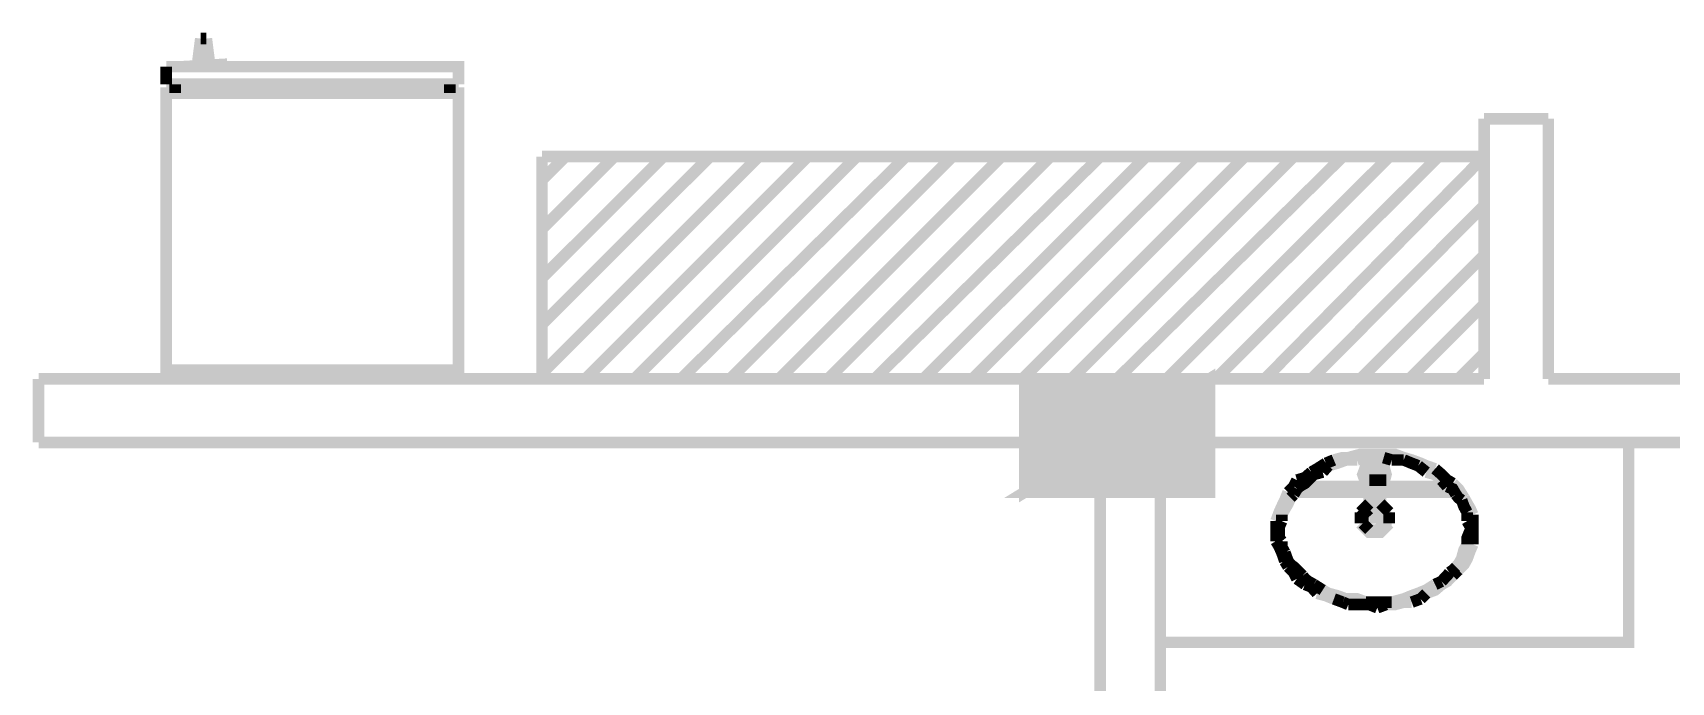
# Model space of a CAD drawing. Header units: inches. Extents: x -524 to 1067, y -71 to 1110.
# Drawn here: x 678.2 to 809.6, y 268.3 to 320.4 of the extents above; entities that cross this region are included whole.
import ezdxf

# ---------------------------------------------------------------- set-up
doc = ezdxf.new("R2010")
doc.units = ezdxf.units.IN
doc.header["$MEASUREMENT"] = 0
doc.layers.add('H', color=7, linetype='Continuous')
doc.layers.add('P', color=7, linetype='Continuous')

msp = doc.modelspace()

# ---------------------------------------------------------------- hatches: boundary and pattern name
at = {"layer": 'H', "linetype": 'Continuous'}
msp.add_hatch(color=256, dxfattribs=at).paths.add_polyline_path([(757.74, 283.53), (757.74, 292.54), (772.62, 292.54), (772.62, 283.53), (757.74, 283.53)])

# ---------------------------------------------------------------- linework, layer by layer
at = {"layer": 'P', "const_width": 0.927}
for points in [[(691.43, 317.85), (691.69, 319.9)], [(692.14, 319.9), (691.69, 319.9)], [(692.14, 319.9), (692.4, 317.85)], [(688.92, 317.65), (712.36, 317.65), (712.36, 316.24)], [(688.92, 316.24), (688.92, 317.65)], [(690.27, 317.65), (693.82, 317.85)], [(712.36, 316.24), (688.92, 316.24)], [(689.63, 316.24), (689.63, 315.53)], [(711.65, 316.24), (711.65, 315.53)], [(688.92, 315.53), (712.36, 315.53), (712.36, 293.31), (688.92, 293.31), (688.92, 315.53)], [(794.57, 313.47), (794.57, 310.44)], [(794.57, 313.47), (799.72, 313.47)], [(799.72, 313.47), (799.72, 292.61)], [(736.43, 310.44), (719.05, 293.06)], [(732.51, 310.44), (719.05, 296.99)], [(728.77, 310.44), (719.05, 300.72)], [(724.85, 310.44), (719.05, 304.65)], [(720.92, 310.44), (719.05, 308.57)], [(794.57, 292.61), (719.05, 292.61), (719.05, 310.44)], [(719.05, 310.44), (794.57, 310.44)], [(740.36, 310.44), (722.53, 292.61)], [(744.29, 310.44), (726.46, 292.61)], [(748.22, 310.44), (730.19, 292.61)], [(751.95, 310.44), (734.12, 292.61)], [(755.88, 310.44), (738.04, 292.61)], [(759.8, 310.44), (741.97, 292.61)], [(763.79, 310.44), (745.71, 292.61)], [(767.47, 310.44), (749.63, 292.61)], [(771.39, 310.44), (753.56, 292.61)], [(775.38, 310.44), (757.55, 292.61)], [(779.31, 310.44), (761.48, 292.61)], [(783.24, 310.44), (765.15, 292.61)], [(786.97, 310.44), (769.14, 292.61)], [(790.9, 310.44), (773.06, 292.61)], [(794.57, 310.44), (776.99, 292.61)], [(794.57, 310.44), (794.57, 292.61)], [(794.57, 306.51), (780.73, 292.61)], [(794.57, 302.52), (784.65, 292.61)], [(794.57, 298.6), (788.58, 292.61)], [(794.57, 294.67), (792.51, 292.61)], [(678.69, 292.61), (722.98, 292.61)], [(678.69, 287.52), (678.69, 292.61)], [(772.55, 283.53), (772.55, 292.61), (757.74, 283.53), (772.55, 283.53)], [(772.55, 292.61), (757.74, 283.53), (757.74, 292.61), (772.55, 292.61)], [(794.57, 292.61), (774.67, 292.61)], [(865.96, 292.61), (799.72, 292.61)], [(678.69, 287.52), (763.79, 287.52)], [(763.79, 287.52), (763.79, 242.52)], [(768.62, 287.52), (840.92, 287.52)], [(768.62, 242.52), (768.62, 287.52)], [(768.62, 287.52), (768.62, 271.49), (806.16, 271.49), (806.16, 287.52), (768.62, 287.52)], [(781.89, 285.85), (782.53, 286.11)], [(782.08, 285.65), (782.79, 285.85), (783.5, 286.11), (784.4, 286.11)], [(782.53, 286.11), (783.24, 286.3), (783.69, 286.3), (784.65, 286.56), (785.36, 286.56), (786.01, 286.56), (786.71, 286.56), (787.42, 286.56), (788.13, 286.3)], [(784.4, 286.11), (785.11, 286.3), (785.81, 286.3), (786.52, 286.3)], [(786.52, 286.3), (787.16, 286.11)], [(787.16, 286.11), (788.13, 286.11)], [(788.13, 286.3), (788.77, 286.11), (789.48, 285.85), (789.93, 285.65), (790.64, 285.4)], [(788.13, 286.11), (788.77, 285.85), (789.29, 285.65)], [(779.57, 284.5), (780.21, 284.69), (780.73, 285.14)], [(780.47, 284.5), (780.92, 284.95)], [(780.73, 285.14), (781.18, 285.4)], [(780.92, 284.95), (781.63, 285.14)], [(781.18, 285.4), (781.89, 285.85)], [(781.63, 285.14), (782.08, 285.65)], [(786.71, 284.95), (786.52, 284.24), (785.81, 283.98), (785.11, 284.24), (784.85, 284.95), (785.11, 285.65), (785.81, 285.85), (786.52, 285.65), (786.71, 284.95)], [(785.36, 284.5), (785.36, 284.95), (785.36, 285.4), (785.81, 285.4), (786.26, 285.4), (786.26, 284.95)], [(786.26, 284.95), (786.26, 284.5), (785.81, 284.5)], [(789.29, 285.65), (789.93, 285.14)], [(789.93, 285.14), (790.64, 284.95), (791.16, 284.5)], [(790.64, 285.4), (791.16, 284.95), (791.61, 284.5)], [(777.89, 281.21), (778.15, 281.92), (778.35, 282.37), (778.6, 282.89), (778.86, 283.53)], [(778.86, 283.53), (779.31, 283.98)], [(779.05, 283.08), (779.31, 283.34)], [(779.31, 283.98), (779.57, 284.5)], [(779.31, 283.34), (779.57, 283.79)], [(785.36, 283.53), (779.31, 283.53)], [(779.57, 283.79), (779.76, 283.98)], [(779.76, 283.98), (780.21, 284.24), (780.47, 284.5)], [(785.36, 283.98), (779.76, 283.98)], [(785.81, 284.5), (785.36, 284.5)], [(785.36, 281.47), (785.36, 284.24)], [(785.36, 281.47), (786.26, 281.47), (786.26, 284.24)], [(786.26, 283.98), (791.8, 283.98)], [(786.26, 283.53), (792.06, 283.53)], [(791.16, 284.5), (791.61, 283.98)], [(791.61, 284.5), (792.06, 284.24)], [(791.61, 283.98), (792.06, 283.79), (792.32, 283.34)], [(792.06, 284.24), (792.51, 283.79), (792.96, 283.08)], [(792.32, 283.34), (792.51, 283.08), (792.77, 282.89)], [(778.35, 281.73), (778.6, 282.18), (778.86, 282.63), (779.05, 283.08)], [(784.65, 281.92), (785.36, 282.63)], [(784.85, 281.02), (784.85, 281.73), (785.36, 282.18)], [(786.26, 282.18), (786.71, 281.73), (786.71, 281.02), (786.01, 280.5), (785.36, 280.5)], [(786.26, 282.63), (786.97, 281.92)], [(792.77, 282.89), (792.96, 282.37), (793.21, 281.92)], [(792.96, 283.08), (793.21, 282.63), (793.47, 282.18), (793.67, 281.73)], [(777.89, 279.6), (777.89, 280.31), (777.89, 280.76), (777.89, 281.21)], [(778.15, 280.76), (778.35, 281.21)], [(778.15, 280.31), (778.15, 280.76)], [(778.35, 281.21), (778.35, 281.73)], [(784.65, 281.02), (784.65, 281.92)], [(786.97, 281.02), (786.26, 280.31), (785.36, 280.31), (784.65, 281.02)], [(785.36, 280.5), (784.85, 281.02)], [(786.97, 281.92), (786.97, 281.02)], [(793.21, 281.92), (793.21, 281.21)], [(793.21, 281.21), (793.47, 280.76)], [(793.67, 281.73), (793.67, 281.02), (793.67, 280.5)], [(778.35, 278.7), (778.15, 279.15), (777.89, 279.6)], [(778.35, 279.6), (778.15, 279.86), (778.15, 280.31)], [(778.35, 279.15), (778.35, 279.6)], [(793.21, 279.35), (792.96, 278.89), (792.77, 278.19), (792.51, 277.74), (792.32, 277.54)], [(793.67, 279.35), (793.47, 278.89), (793.21, 278.19), (792.96, 277.74), (792.51, 277.28)], [(793.47, 280.5), (793.21, 279.86), (793.21, 279.35)], [(793.67, 280.5), (793.67, 279.86)], [(793.67, 279.86), (793.67, 279.35)], [(778.6, 278.7), (778.35, 279.15)], [(778.6, 277.99), (778.35, 278.7)], [(779.05, 277.74), (778.86, 277.99), (778.6, 278.7)], [(778.86, 277.54), (778.6, 277.99)], [(779.31, 277.09), (778.86, 277.54)], [(779.57, 277.28), (779.31, 277.54), (779.05, 277.74)], [(779.57, 276.58), (779.31, 277.09)], [(780.02, 276.84), (779.76, 277.09), (779.57, 277.28)], [(780.92, 276.13), (780.47, 276.38), (780.21, 276.58), (780.02, 276.84)], [(792.06, 276.84), (791.61, 276.38), (791.16, 276.13), (790.64, 275.68), (789.93, 275.42)], [(791.8, 277.09), (791.61, 276.84), (791.16, 276.38)], [(792.06, 277.28), (791.8, 277.09)], [(792.32, 277.54), (792.06, 277.28)], [(792.51, 277.28), (792.06, 276.84)], [(780.21, 276.13), (779.57, 276.58)], [(780.73, 275.93), (780.21, 276.13)], [(781.18, 275.42), (780.73, 275.93)], [(781.63, 275.68), (780.92, 276.13)], [(782.53, 274.97), (781.89, 275.23), (781.18, 275.42)], [(783.5, 274.97), (782.79, 275.23), (782.08, 275.42), (781.63, 275.68)], [(789.29, 275.42), (788.77, 275.23), (788.13, 274.97), (787.16, 274.71)], [(790.64, 276.13), (789.93, 275.68), (789.29, 275.42)], [(789.93, 275.42), (789.48, 274.97)], [(791.16, 276.38), (790.64, 276.13)], [(783.24, 274.71), (782.53, 274.97)], [(783.69, 274.52), (783.24, 274.71)], [(785.11, 274.71), (784.4, 274.97), (783.5, 274.97)], [(784.65, 274.52), (783.69, 274.52)], [(785.36, 274.52), (784.65, 274.52)], [(785.81, 274.71), (785.11, 274.71)], [(786.01, 274.26), (785.36, 274.52)], [(787.16, 274.71), (786.52, 274.71), (785.81, 274.71)], [(786.71, 274.52), (786.01, 274.26)], [(788.77, 274.71), (788.13, 274.71), (787.42, 274.52), (786.71, 274.52)], [(789.48, 274.97), (788.77, 274.71)]]:
    msp.add_lwpolyline(points, dxfattribs=at)

doc.saveas('drawing.dxf')
